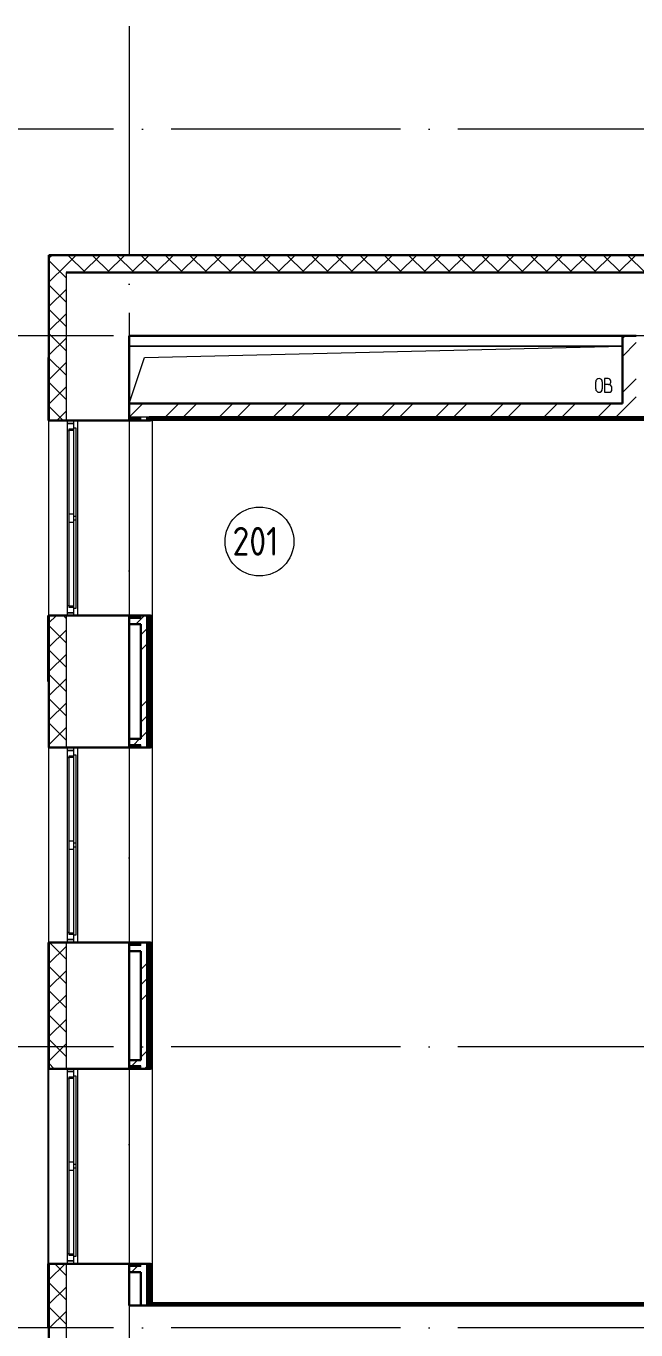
# Model space of a CAD drawing. Header units: millimetres. Extents: x -421858 to 614926, y -468665 to 141641.
# Drawn here: x 99777 to 105093, y -12504 to -1137 of the extents above; entities that cross this region are included whole.
import ezdxf

# ---------------------------------------------------------------- set-up
doc = ezdxf.new("R2010")
doc.units = ezdxf.units.MM
doc.linetypes.add('ADSK_Линия сетки', pattern=[25, 20, -2.5, 0, -2.5])
for name, color, linetype, lineweight in [('_ Окна', 7, 'Continuous', 9), ('Марки помещений', 252, 'Continuous', 20), ('Ограждение', 252, 'Continuous', 9), ('Окна', 252, 'Continuous', 9), ('Оси', 252, 'Continuous', 9), ('Перекрытие', 252, 'Continuous', 18), ('Стены внутренние', 7, 'Continuous', 18), ('Стены наружные', 7, 'Continuous', 18), ('Стены штриховка', 252, 'Continuous', 9)]:
    doc.layers.add(name, color=color, linetype=linetype, lineweight=lineweight)
doc.styles.add('GOST Common_2', font='', dxfattribs={"width": 0.9, "height": 250})
doc.styles.get('GOST Common_2').set_extended_font_data('GOST type B')

# ---------------------------------------------------------------- blocks, each defined once
blk = doc.blocks.new('2 этаж')
at = {"color": 251, "lineweight": 18, "true_color": 0x636466}
for p, q in [((104976, -3927), (100676, -3927)), ((100808, -4027), (104976, -3927)), ((100676, -4427), (100808, -4027)), ((104743, -4301), (104743, -4239)), ((104800, -4301), (104800, -4239)), ((104850, -4210), (104820, -4210)), ((104820, -4210), (104820, -4330)), ((104854, -4263), (104820, -4263)), ((104874, -4243), (104874, -4233)), ((104884, -4303), (104884, -4293)), ((104820, -4330), (104857, -4330))]:
    blk.add_line(p, q, dxfattribs=at)
for centre, radius, start, end in [((104771, -4239), 28.7, 0, 180), ((104771, -4301), 28.7, 180, 0), ((104850, -4233), 23.3, 0, 90), ((104854, -4243), 20, 270, 0), ((104854, -4293), 30, 0, 90), ((104857, -4303), 26.7, 270, 0)]:
    blk.add_arc(centre, radius, start, end, dxfattribs=at)
at = {"layer": '_ Окна', "color": 251, "true_color": 0x636466}
for p, q in [((100136, -4577), (100136, -4602)), ((100136, -4602), (100194, -4602)), ((100194, -4602), (100194, -4577)), ((100194, -6252), (100136, -6252)), ((100136, -6252), (100136, -6277)), ((100194, -6277), (100194, -6252)), ((100136, -7427), (100136, -7452)), ((100136, -7452), (100194, -7452)), ((100194, -7452), (100194, -7427)), ((100194, -9102), (100136, -9102)), ((100136, -9102), (100136, -9127)), ((100194, -9127), (100194, -9102)), ((100136, -10227), (100136, -10252)), ((100194, -10252), (100194, -10227)), ((100136, -10252), (100194, -10252)), ((100194, -11902), (100136, -11902)), ((100136, -11902), (100136, -11927)), ((100194, -11927), (100194, -11902))]:
    blk.add_line(p, q, dxfattribs=at)
at = {"layer": '_ Окна', "color": 251, "lineweight": 18, "true_color": 0x636466}
for p, q in [((100194, -4602), (100136, -4602)), ((100136, -4602), (100136, -4662)), ((100153, -4648), (100194, -4648)), ((100153, -4660), (100153, -4648)), ((100194, -4640), (100194, -4602)), ((100136, -4662), (100153, -4666)), ((100153, -6188), (100136, -6193)), ((100136, -6193), (100136, -6252)), ((100153, -6206), (100153, -6194)), ((100194, -6206), (100153, -6206)), ((100194, -6252), (100194, -6214)), ((100136, -6252), (100194, -6252)), ((100194, -7452), (100136, -7452)), ((100136, -7452), (100136, -7512)), ((100153, -7498), (100194, -7498)), ((100153, -7510), (100153, -7498)), ((100194, -7490), (100194, -7452)), ((100136, -7512), (100153, -7516)), ((100153, -9038), (100136, -9043)), ((100136, -9043), (100136, -9102)), ((100153, -9056), (100153, -9044)), ((100194, -9056), (100153, -9056)), ((100194, -9102), (100194, -9064)), ((100136, -9102), (100194, -9102)), ((100194, -10252), (100136, -10252)), ((100136, -10252), (100136, -10312)), ((100136, -10312), (100153, -10316)), ((100153, -10298), (100194, -10298)), ((100153, -10310), (100153, -10298)), ((100194, -10290), (100194, -10252)), ((100153, -11838), (100136, -11843)), ((100136, -11843), (100136, -11902)), ((100136, -11902), (100194, -11902)), ((100153, -11856), (100153, -11844)), ((100194, -11856), (100153, -11856)), ((100194, -11902), (100194, -11864))]:
    blk.add_line(p, q, dxfattribs=at)
at = {"layer": 'Марки помещений', "color": 251, "true_color": 0x636466}
blk.add_circle((101811, -5631), 300, dxfattribs=at)
at = {"layer": 'Ограждение', "color": 251, "true_color": 0x636466}
for p, q in [((100226, -4577), (100226, -6277)), ((100676, -4577), (100676, -6277)), ((100861, -4577), (100876, -4577)), ((100876, -4567), (100876, -12272)), ((100876, -4572), (106601, -4572)), ((100876, -4577), (100876, -6277)), ((100876, -6277), (100861, -6277)), ((100226, -7427), (100226, -9127)), ((100676, -7427), (100676, -9127)), ((100861, -7427), (100876, -7427)), ((100876, -7427), (100876, -9127)), ((100876, -9127), (100861, -9127)), ((100226, -10227), (100226, -11927)), ((100676, -10227), (100676, -11927)), ((100861, -10227), (100876, -10227)), ((100876, -10227), (100876, -11927)), ((100876, -11927), (100861, -11927)), ((106606, -12267), (100876, -12267))]:
    blk.add_line(p, q, dxfattribs=at)
at = {"layer": 'Окна', "color": 251, "true_color": 0x636466}
for p, q in [((100153, -5392), (100153, -4660)), ((100153, -4660), (100194, -4660)), ((100194, -5412), (100194, -4640)), ((100194, -4640), (100211, -4640)), ((100211, -4640), (100211, -5412)), ((100136, -4662), (100136, -6193)), ((100153, -5462), (100153, -5392)), ((100194, -5392), (100153, -5392)), ((100194, -5442), (100194, -5412)), ((100211, -5412), (100194, -5412)), ((100194, -6214), (100194, -5442)), ((100194, -5442), (100211, -5442)), ((100211, -5412), (100211, -5442)), ((100211, -5442), (100211, -6214)), ((100153, -6194), (100153, -5462)), ((100153, -5462), (100194, -5462)), ((100194, -6194), (100153, -6194)), ((100211, -6214), (100194, -6214)), ((100194, -8262), (100194, -7490)), ((100194, -7490), (100211, -7490)), ((100211, -7490), (100211, -8262)), ((100136, -7512), (100136, -9043)), ((100153, -8242), (100153, -7510)), ((100153, -7510), (100194, -7510)), ((100153, -8312), (100153, -8242)), ((100194, -8242), (100153, -8242)), ((100194, -8292), (100194, -8262)), ((100211, -8262), (100194, -8262)), ((100194, -9064), (100194, -8292)), ((100194, -8292), (100211, -8292)), ((100211, -8262), (100211, -8292)), ((100211, -8292), (100211, -9064)), ((100153, -9044), (100153, -8312)), ((100153, -8312), (100194, -8312)), ((100194, -9044), (100153, -9044)), ((100211, -9064), (100194, -9064)), ((100136, -10312), (100136, -11843)), ((100153, -11042), (100153, -10310)), ((100153, -10310), (100194, -10310)), ((100194, -11062), (100194, -10290)), ((100194, -10290), (100211, -10290)), ((100211, -10290), (100211, -11062)), ((100153, -11112), (100153, -11042)), ((100194, -11042), (100153, -11042)), ((100153, -11844), (100153, -11112)), ((100153, -11112), (100194, -11112)), ((100194, -11092), (100194, -11062)), ((100211, -11062), (100194, -11062)), ((100194, -11864), (100194, -11092)), ((100194, -11092), (100211, -11092)), ((100211, -11062), (100211, -11092)), ((100211, -11092), (100211, -11864)), ((100194, -11844), (100153, -11844)), ((100211, -11864), (100194, -11864))]:
    blk.add_line(p, q, dxfattribs=at)
at = {"layer": 'Оси', "color": 251, "linetype": 'ADSK_Линия сетки', "ltscale": 100, "true_color": 0x636466}
for p, q in [((100676, -1137), (100676, -32263)), ((170543, -2037), (93566, -2037)), ((170543, -3837), (93566, -3837)), ((170543, -10037), (93566, -10037)), ((170543, -12487), (93566, -12487))]:
    blk.add_line(p, q, dxfattribs=at)
at = {"layer": 'Перекрытие', "color": 251, "ltscale": 100, "true_color": 0x636466}
blk.add_line((100676, -3927), (104976, -3927), dxfattribs=at)
at = {"layer": 'Стены внутренние', "color": 251, "lineweight": 30, "true_color": 0x636466}
for p, q in [((99974, -3135), (99974, -4577)), ((107351, -3135), (99974, -3135)), ((107351, -3287), (100126, -3287)), ((100126, -3287), (107351, -3287)), ((100676, -4427), (100676, -3837)), ((100676, -3837), (104976, -3837)), ((99974, -4577), (100676, -4577)), ((100676, -6277), (99974, -6277)), ((99974, -6277), (99974, -7427)), ((100676, -7352), (100676, -6352)), ((99974, -7427), (100676, -7427)), ((100676, -9127), (99974, -9127)), ((99974, -9127), (99974, -10227)), ((100676, -10152), (100676, -9202)), ((99974, -10227), (100676, -10227)), ((100676, -11927), (99974, -11927)), ((99974, -11927), (99974, -19339)), ((100676, -12292), (100676, -12002)), ((100776, -12292), (100676, -12292)), ((100851, -12292), (100851, -12292))]:
    blk.add_line(p, q, dxfattribs=at)
at = {"layer": 'Стены внутренние', "color": 251, "linetype": 'Continuous', "lineweight": 9, "true_color": 0x636466}
for p, q in [((99976, -3159), (99998, -3137)), ((100126, -3332), (99976, -3182)), ((100126, -3221), (100210, -3137)), ((100294, -3287), (100144, -3137)), ((100272, -3287), (100422, -3137)), ((100506, -3287), (100356, -3137)), ((100444, -3137), (100443, -3135)), ((100484, -3287), (100634, -3137)), ((100718, -3287), (100568, -3137)), ((100697, -3287), (100847, -3137)), ((100930, -3287), (100780, -3137)), ((100909, -3287), (101059, -3137)), ((101142, -3287), (100992, -3137)), ((101121, -3287), (101271, -3137)), ((101354, -3287), (101204, -3137)), ((101333, -3287), (101483, -3137)), ((101566, -3287), (101416, -3137)), ((101545, -3287), (101695, -3137)), ((101779, -3287), (101629, -3137)), ((101757, -3287), (101907, -3137)), ((101769, -3135), (101768, -3137)), ((101991, -3287), (101841, -3137)), ((101852, -3137), (101851, -3135)), ((101969, -3287), (102119, -3137)), ((102203, -3287), (102053, -3137)), ((102181, -3287), (102331, -3137)), ((102415, -3287), (102265, -3137)), ((102394, -3287), (102544, -3137)), ((102439, -3137), (102438, -3135)), ((102627, -3287), (102477, -3137)), ((102590, -3135), (102589, -3137)), ((102606, -3287), (102756, -3137)), ((102839, -3287), (102689, -3137)), ((102818, -3287), (102968, -3137)), ((102825, -3135), (102824, -3137)), ((103051, -3287), (102901, -3137)), ((103030, -3287), (103180, -3137)), ((103264, -3287), (103114, -3137)), ((103242, -3287), (103392, -3137)), ((103476, -3287), (103326, -3137)), ((103454, -3287), (103604, -3137)), ((103688, -3287), (103538, -3137)), ((103646, -3136), (103645, -3137)), ((103666, -3287), (103816, -3137)), ((103900, -3287), (103750, -3137)), ((103879, -3287), (104029, -3137)), ((104112, -3287), (103962, -3137)), ((104091, -3287), (104241, -3137)), ((104324, -3287), (104174, -3137)), ((104303, -3287), (104453, -3137)), ((104316, -3137), (104315, -3135)), ((104536, -3287), (104386, -3137)), ((104515, -3287), (104665, -3137)), ((104748, -3287), (104598, -3137)), ((104727, -3287), (104877, -3137)), ((104961, -3287), (104811, -3137)), ((104939, -3287), (105089, -3137)), ((105173, -3287), (105023, -3137)), ((99976, -3371), (100126, -3221)), ((99976, -3376), (99976, -3376)), ((100126, -3544), (99976, -3394)), ((99976, -3583), (100126, -3434)), ((100126, -3756), (99976, -3606)), ((99976, -3795), (100126, -3646)), ((100126, -3968), (99976, -3818)), ((99976, -4007), (100126, -3858)), ((99976, -3986), (99976, -3986)), ((100126, -4180), (99976, -4031)), ((99976, -4220), (100126, -4070)), ((99976, -4189), (99976, -4189)), ((100126, -4392), (99976, -4243)), ((99977, -4432), (100126, -4282)), ((99976, -4494), (99976, -4494)), ((100099, -4577), (99977, -4455)), ((100045, -4575), (100126, -4494)), ((99976, -4561), (99974, -4558)), ((99985, -4577), (99984, -4575)), ((99976, -6341), (100038, -6279)), ((100126, -6514), (99976, -6364)), ((100126, -6302), (100102, -6277)), ((99976, -6553), (100126, -6403)), ((99976, -6424), (99976, -6424)), ((100126, -6726), (99976, -6576)), ((99976, -6765), (100126, -6616)), ((99976, -6729), (99976, -6729)), ((100126, -6938), (99976, -6788)), ((99976, -6977), (100126, -6828)), ((100126, -7150), (99976, -7000)), ((99976, -7189), (100126, -7040)), ((100126, -7362), (99976, -7213)), ((99977, -7401), (100126, -7252)), ((99976, -7338), (99976, -7338)), ((99977, -7425), (99977, -7425)), ((99976, -9311), (100126, -9161)), ((100126, -9271), (99984, -9129)), ((100126, -9484), (99976, -9334)), ((99976, -9523), (100126, -9373)), ((100126, -9696), (99976, -9546)), ((99976, -9574), (99976, -9574)), ((99976, -9735), (100126, -9585)), ((100126, -9908), (99976, -9758)), ((99976, -9777), (99976, -9777)), ((99976, -9947), (100126, -9798)), ((100126, -10120), (99976, -9970)), ((99976, -10082), (99976, -10082)), ((99977, -10159), (100126, -10010)), ((100019, -10225), (99977, -10183)), ((100121, -10227), (100126, -10222)), ((99976, -12069), (100118, -11927)), ((100007, -11929), (100006, -11929)), ((100126, -12029), (100026, -11929)), ((99976, -12012), (99977, -12012)), ((100126, -12241), (99976, -12091)), ((99976, -12281), (100126, -12131)), ((100126, -12453), (99976, -12303)), ((99976, -12317), (99977, -12317)), ((99976, -12493), (100126, -12343))]:
    blk.add_line(p, q, dxfattribs=at)
at = {"layer": 'Стены внутренние', "color": 251, "true_color": 0x636466}
for p, q in [((100126, -3287), (100126, -4577)), ((99974, -6277), (99974, -4577)), ((100126, -6277), (100126, -7427)), ((99974, -9127), (99974, -7427)), ((100126, -9127), (100126, -10227)), ((99974, -11927), (99974, -10227)), ((100126, -11927), (100126, -19187))]:
    blk.add_line(p, q, dxfattribs=at)
at = {"layer": 'Стены наружные', "color": 251, "linetype": 'Continuous', "lineweight": 9, "true_color": 0x636466}
for p, q in [((104976, -3860), (104999, -3837)), ((104976, -4017), (105096, -3897)), ((104976, -4332), (105096, -4212)), ((100676, -4546), (100795, -4427)), ((100989, -4547), (101109, -4427)), ((101146, -4547), (101266, -4427)), ((101460, -4547), (101580, -4427)), ((101617, -4547), (101737, -4427)), ((101932, -4547), (102052, -4427)), ((102089, -4547), (102209, -4427)), ((102403, -4547), (102523, -4427)), ((102560, -4547), (102680, -4427)), ((102875, -4547), (102995, -4427)), ((103032, -4547), (103152, -4427)), ((103346, -4547), (103466, -4427)), ((103503, -4547), (103623, -4427)), ((103818, -4547), (103938, -4427)), ((103975, -4547), (104095, -4427)), ((104289, -4547), (104409, -4427)), ((104446, -4547), (104566, -4427)), ((104761, -4547), (104881, -4427)), ((104918, -4547), (105038, -4427)), ((105038, -4427), (105096, -4369)), ((100679, -4577), (100692, -4565)), ((100692, -4565), (100704, -4552)), ((100901, -4567), (100906, -4562)), ((100972, -4567), (100977, -4562)), ((101043, -4567), (101048, -4562)), ((101114, -4567), (101119, -4562)), ((101119, -4562), (101134, -4547)), ((101184, -4567), (101189, -4562)), ((101255, -4567), (101260, -4562)), ((101326, -4567), (101331, -4562)), ((101396, -4567), (101401, -4562)), ((101467, -4567), (101472, -4562)), ((101538, -4567), (101543, -4562)), ((101543, -4562), (101558, -4547)), ((101609, -4567), (101614, -4562)), ((101679, -4567), (101684, -4562)), ((101750, -4567), (101755, -4562)), ((101821, -4567), (101826, -4562)), ((101891, -4567), (101896, -4562)), ((101962, -4567), (101967, -4562)), ((101967, -4562), (101982, -4547)), ((102033, -4567), (102038, -4562)), ((102104, -4567), (102109, -4562)), ((102174, -4567), (102179, -4562)), ((102245, -4567), (102250, -4562)), ((102316, -4567), (102321, -4562)), ((102386, -4567), (102391, -4562)), ((102391, -4562), (102406, -4547)), ((102457, -4567), (102462, -4562)), ((102528, -4567), (102533, -4562)), ((102599, -4567), (102604, -4562)), ((102669, -4567), (102674, -4562)), ((102740, -4567), (102745, -4562)), ((102811, -4567), (102816, -4562)), ((102816, -4562), (102831, -4547)), ((102881, -4567), (102886, -4562)), ((102952, -4567), (102957, -4562)), ((103023, -4567), (103028, -4562)), ((103094, -4567), (103099, -4562)), ((103164, -4567), (103169, -4562)), ((103235, -4567), (103240, -4562)), ((103240, -4562), (103255, -4547)), ((103306, -4567), (103311, -4562)), ((103376, -4567), (103381, -4562)), ((103447, -4567), (103452, -4562)), ((103518, -4567), (103523, -4562)), ((103588, -4567), (103593, -4562)), ((103659, -4567), (103664, -4562)), ((103664, -4562), (103679, -4547)), ((103730, -4567), (103735, -4562)), ((103801, -4567), (103806, -4562)), ((103871, -4567), (103876, -4562)), ((103942, -4567), (103947, -4562)), ((104013, -4567), (104018, -4562)), ((104083, -4567), (104088, -4562)), ((104088, -4562), (104103, -4547)), ((104154, -4567), (104159, -4562)), ((104225, -4567), (104230, -4562)), ((104296, -4567), (104301, -4562)), ((104366, -4567), (104371, -4562)), ((104437, -4567), (104442, -4562)), ((104508, -4567), (104513, -4562)), ((104513, -4562), (104528, -4547)), ((104578, -4567), (104583, -4562)), ((104649, -4567), (104654, -4562)), ((104720, -4567), (104725, -4562)), ((104791, -4567), (104796, -4562)), ((104861, -4567), (104866, -4562)), ((104932, -4567), (104937, -4562)), ((104937, -4562), (104952, -4547)), ((105003, -4567), (105008, -4562)), ((105073, -4567), (105078, -4562)), ((100676, -6278), (100676, -6277)), ((100733, -6352), (100776, -6309)), ((100776, -6309), (100808, -6277)), ((100826, -6340), (100839, -6327)), ((100839, -6327), (100851, -6315)), ((100856, -6310), (100861, -6305)), ((100776, -6444), (100826, -6394)), ((100856, -6380), (100861, -6375)), ((100856, -6451), (100861, -6446)), ((100776, -6579), (100826, -6529)), ((100826, -6552), (100839, -6539)), ((100839, -6539), (100851, -6527)), ((100851, -6527), (100856, -6522)), ((100856, -6522), (100861, -6517)), ((100856, -6593), (100861, -6588)), ((100856, -6663), (100861, -6658)), ((100826, -6764), (100839, -6752)), ((100839, -6752), (100851, -6739)), ((100856, -6734), (100861, -6729)), ((100856, -6805), (100861, -6800)), ((100856, -6875), (100861, -6870)), ((100776, -7072), (100826, -7022)), ((100826, -6976), (100839, -6964)), ((100839, -6964), (100851, -6951)), ((100851, -6951), (100856, -6946)), ((100856, -6946), (100861, -6941)), ((100856, -7017), (100861, -7012)), ((100776, -7207), (100826, -7157)), ((100856, -7088), (100861, -7083)), ((100856, -7158), (100861, -7153)), ((100826, -7188), (100839, -7176)), ((100839, -7176), (100851, -7163)), ((100856, -7229), (100861, -7224)), ((100716, -7402), (100766, -7352)), ((100776, -7342), (100826, -7292)), ((100826, -7400), (100839, -7388)), ((100839, -7388), (100851, -7375)), ((100851, -7375), (100856, -7370)), ((100856, -7300), (100861, -7295)), ((100856, -7370), (100861, -7365)), ((100771, -9152), (100776, -9148)), ((100856, -9138), (100861, -9133)), ((100856, -9209), (100861, -9204)), ((100776, -9362), (100826, -9312)), ((100826, -9310), (100839, -9297)), ((100839, -9297), (100851, -9285)), ((100856, -9280), (100861, -9275)), ((100856, -9350), (100861, -9345)), ((100856, -9421), (100861, -9416)), ((100776, -9497), (100826, -9447)), ((100826, -9522), (100839, -9509)), ((100839, -9509), (100851, -9497)), ((100851, -9497), (100856, -9492)), ((100856, -9492), (100861, -9487)), ((100776, -9632), (100826, -9582)), ((100856, -9562), (100861, -9557)), ((100856, -9633), (100861, -9628)), ((100826, -9734), (100839, -9721)), ((100839, -9721), (100851, -9709)), ((100856, -9704), (100861, -9699)), ((100856, -9775), (100861, -9770)), ((100856, -9845), (100861, -9840)), ((100826, -9946), (100839, -9934)), ((100839, -9934), (100851, -9921)), ((100851, -9921), (100856, -9916)), ((100856, -9916), (100861, -9911)), ((100856, -9987), (100861, -9982)), ((100776, -10126), (100826, -10076)), ((100856, -10057), (100861, -10052)), ((100699, -10202), (100749, -10152)), ((100757, -10227), (100769, -10215)), ((100769, -10215), (100776, -10208)), ((100809, -10227), (100826, -10210)), ((100826, -10158), (100839, -10146)), ((100839, -10146), (100851, -10133)), ((100856, -10128), (100861, -10123)), ((100856, -10199), (100861, -10194)), ((100741, -11940), (100754, -11927)), ((100696, -12002), (100746, -11952)), ((100729, -11952), (100741, -11940)), ((100839, -12055), (100851, -12042)), ((100851, -12042), (100856, -12037)), ((100856, -11967), (100861, -11962)), ((100856, -12037), (100861, -12032)), ((100826, -12067), (100839, -12055)), ((100856, -12108), (100861, -12103)), ((100826, -12279), (100839, -12267)), ((100839, -12267), (100851, -12254)), ((100856, -12179), (100861, -12174)), ((100856, -12249), (100861, -12244)), ((100899, -12277), (100904, -12272)), ((100970, -12277), (100975, -12272)), ((101040, -12277), (101045, -12272)), ((101111, -12277), (101116, -12272)), ((101182, -12277), (101187, -12272)), ((101253, -12277), (101258, -12272)), ((101323, -12277), (101328, -12272)), ((101394, -12277), (101399, -12272)), ((101465, -12277), (101470, -12272)), ((101535, -12277), (101540, -12272)), ((101606, -12277), (101611, -12272)), ((101677, -12277), (101682, -12272)), ((101747, -12277), (101752, -12272)), ((101818, -12277), (101823, -12272)), ((101889, -12277), (101894, -12272)), ((101960, -12277), (101965, -12272)), ((102030, -12277), (102035, -12272)), ((102101, -12277), (102106, -12272)), ((102172, -12277), (102177, -12272)), ((102242, -12277), (102247, -12272)), ((102313, -12277), (102318, -12272)), ((102384, -12277), (102389, -12272)), ((102455, -12277), (102460, -12272)), ((102525, -12277), (102530, -12272)), ((102596, -12277), (102601, -12272)), ((102667, -12277), (102672, -12272)), ((102737, -12277), (102742, -12272)), ((102808, -12277), (102813, -12272)), ((102879, -12277), (102884, -12272)), ((102950, -12277), (102955, -12272)), ((103020, -12277), (103025, -12272)), ((103091, -12277), (103096, -12272)), ((103162, -12277), (103167, -12272)), ((103232, -12277), (103237, -12272)), ((103303, -12277), (103308, -12272)), ((103374, -12277), (103379, -12272)), ((103445, -12277), (103450, -12272)), ((103515, -12277), (103520, -12272)), ((103586, -12277), (103591, -12272)), ((103657, -12277), (103662, -12272)), ((103727, -12277), (103732, -12272)), ((103798, -12277), (103803, -12272)), ((103869, -12277), (103874, -12272)), ((103940, -12277), (103945, -12272)), ((104010, -12277), (104015, -12272)), ((104081, -12277), (104086, -12272)), ((104152, -12277), (104157, -12272)), ((104222, -12277), (104227, -12272)), ((104293, -12277), (104298, -12272)), ((104364, -12277), (104369, -12272)), ((104434, -12277), (104439, -12272)), ((104505, -12277), (104510, -12272)), ((104576, -12277), (104581, -12272)), ((104647, -12277), (104652, -12272)), ((104717, -12277), (104722, -12272)), ((104788, -12277), (104793, -12272)), ((104859, -12277), (104864, -12272)), ((104929, -12277), (104934, -12272)), ((105000, -12277), (105005, -12272)), ((105071, -12277), (105076, -12272)), ((101012, -12292), (101012, -12277)), ((101612, -12292), (101612, -12277)), ((102212, -12292), (102212, -12277)), ((102812, -12292), (102812, -12277)), ((103412, -12292), (103412, -12277)), ((104012, -12292), (104012, -12277)), ((104612, -12292), (104612, -12277))]:
    blk.add_line(p, q, dxfattribs=at)
at = {"layer": 'Стены наружные', "color": 251, "lineweight": 30, "true_color": 0x636466}
for p, q in [((104976, -3837), (104976, -4427)), ((105096, -3837), (104976, -3837)), ((104976, -4427), (100676, -4427)), ((100676, -4427), (100676, -4577)), ((100676, -4577), (100861, -4577)), ((106435, -4547), (100851, -4547)), ((100851, -4547), (100851, -4562)), ((100856, -4562), (100861, -4562)), ((100861, -4577), (100861, -4567)), ((100861, -4567), (106601, -4567)), ((99969, -6277), (99969, -6852)), ((99974, -6277), (99969, -6277)), ((100861, -6277), (100676, -6277)), ((100676, -6277), (100676, -6352)), ((100676, -6352), (100776, -6352)), ((100776, -6352), (100776, -7352)), ((100861, -7427), (100861, -6277)), ((99969, -6852), (99974, -6852)), ((100776, -7352), (100676, -7352)), ((100676, -7352), (100676, -7427)), ((100676, -7427), (100861, -7427)), ((100861, -9127), (100676, -9127)), ((100676, -9127), (100676, -9202)), ((100676, -9202), (100776, -9202)), ((100776, -9202), (100776, -10152)), ((100861, -10227), (100861, -9127)), ((100776, -10152), (100676, -10152)), ((100676, -10152), (100676, -10227)), ((100676, -10227), (100861, -10227)), ((99969, -11927), (99969, -12477)), ((99974, -11927), (99969, -11927)), ((100861, -11927), (100676, -11927)), ((100676, -11927), (100676, -12002)), ((100861, -12272), (100861, -11927)), ((100676, -12002), (100776, -12002)), ((100776, -12002), (100776, -12292)), ((100856, -12277), (100856, -12272)), ((106611, -12272), (100861, -12272)), ((100776, -12292), (100851, -12292)), ((100851, -12292), (106631, -12292)), ((106616, -12277), (100856, -12277)), ((99969, -12477), (99974, -12477))]:
    blk.add_line(p, q, dxfattribs=at)
at = {"layer": 'Стены наружные', "color": 251, "true_color": 0x636466}
for p, q in [((99969, -4577), (99969, -4027)), ((99974, -4027), (99969, -4027)), ((99969, -4577), (99974, -4577)), ((99969, -11927), (99969, -9127)), ((99969, -9127), (99974, -9127)), ((99974, -9677), (99969, -9677)), ((99974, -10227), (99969, -10227))]:
    blk.add_line(p, q, dxfattribs=at)
at = {"layer": 'Стены штриховка', "color": 251, "true_color": 0x636466}
for p, q in [((107349, -3137), (99974, -3137)), ((99976, -3135), (99976, -4575)), ((99976, -4575), (100050, -4575)), ((100050, -4577), (100050, -4575)), ((100851, -4547), (100676, -4547)), ((100776, -4552), (100676, -4552)), ((100776, -4565), (100676, -4565)), ((100776, -4577), (100776, -4552)), ((100826, -4547), (100826, -4577)), ((100839, -4547), (100839, -4577)), ((100851, -4562), (100851, -4577)), ((100856, -4577), (100856, -4562)), ((100861, -4562), (106631, -4562)), ((99976, -6279), (99976, -7425)), ((100050, -6279), (99976, -6279)), ((100050, -6279), (100050, -6277)), ((100776, -6290), (100676, -6290)), ((100776, -6302), (100676, -6302)), ((100776, -6302), (100776, -6277)), ((100826, -6277), (100826, -7427)), ((100839, -6277), (100839, -7427)), ((100851, -6277), (100851, -7427)), ((100856, -7427), (100856, -6277)), ((99976, -7425), (100050, -7425)), ((100050, -7427), (100050, -7425)), ((100776, -7402), (100676, -7402)), ((100776, -7415), (100676, -7415)), ((100776, -7427), (100776, -7402)), ((99976, -9129), (99976, -10225)), ((100050, -9129), (99976, -9129)), ((100050, -9129), (100050, -9127)), ((100776, -9140), (100676, -9140)), ((100776, -9152), (100676, -9152)), ((100776, -9152), (100776, -9127)), ((100826, -9127), (100826, -10227)), ((100839, -9127), (100839, -10227)), ((100851, -9127), (100851, -10227)), ((100856, -10227), (100856, -9127)), ((99976, -10225), (100050, -10225)), ((100050, -10227), (100050, -10225)), ((100776, -10202), (100676, -10202)), ((100776, -10215), (100676, -10215)), ((100776, -10227), (100776, -10202)), ((99976, -11929), (99976, -19339)), ((100050, -11929), (99976, -11929)), ((100050, -11929), (100050, -11927)), ((100776, -11952), (100776, -11927)), ((100826, -11927), (100826, -12292)), ((100839, -11927), (100839, -12292)), ((100851, -12292), (100851, -11927)), ((100856, -12272), (100856, -11927)), ((100776, -11940), (100676, -11940)), ((100776, -11952), (100676, -11952)), ((100856, -12277), (100856, -12292))]:
    blk.add_line(p, q, dxfattribs=at)
at = {"layer": 'Марки помещений', "color": 251, "true_color": 0x636466, "style": 'GOST Common_2', "width": 0.9}
blk.add_text('201', height=250, dxfattribs=at).set_placement((101576, -5754))

msp = doc.modelspace()

# ---------------------------------------------------------------- block references
msp.add_blockref('2 этаж', (0, 0))

doc.saveas('drawing.dxf')
